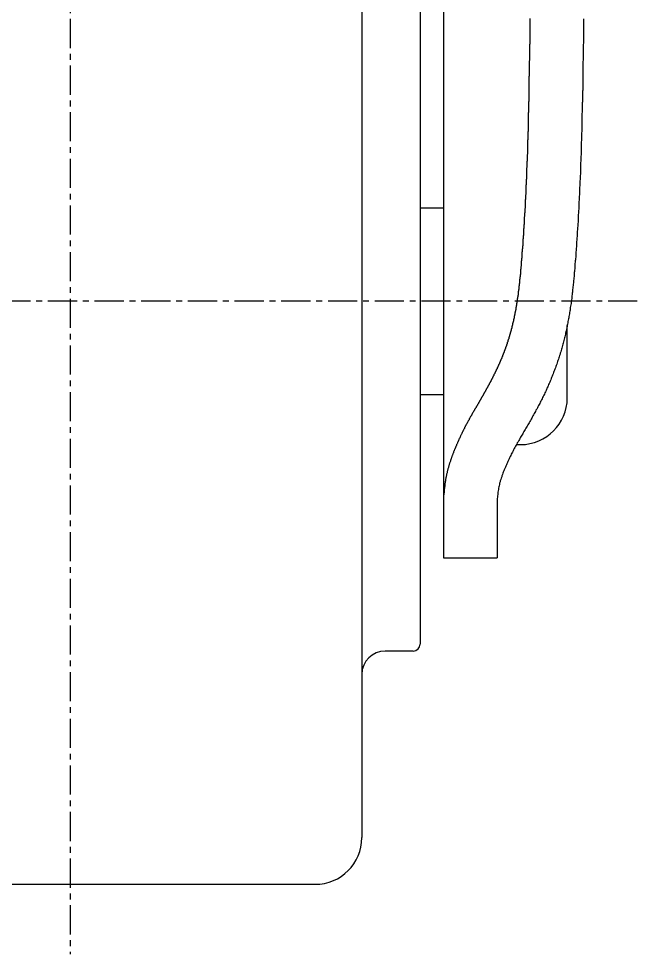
# Model space of a CAD drawing. Extents: x -3290 to -3105, y -737 to -442.
# Drawn here: x -3263.37 to -3236.87, y -628.22 to -588.11 of the extents above; entities that cross this region are included whole.
import ezdxf

# ---------------------------------------------------------------- set-up
doc = ezdxf.new("R2010")
doc.units = 0
doc.linetypes.add('CENTER', pattern=[2, 1.25, -0.25, 0.25, -0.25])
doc.layers.get('0').update_dxf_attribs({"linetype": 'CONTINUOUS'})
doc.layers.add('CENTER', color=1, linetype='CENTER')

msp = doc.modelspace()

# ---------------------------------------------------------------- linework, layer by layer
at = {"color": 7, "linetype": 'CONTINUOUS'}
for p, q in [((-3245.171, -560.418), (-3245.171, -611.218)), ((-3248.671, -577.218), (-3248.671, -623.218)), ((-3246.171, -585.518), (-3246.171, -614.918)), ((-3246.171, -596.218), (-3245.171, -596.218)), ((-3239.871, -604.368), (-3239.871, -601.264)), ((-3246.171, -604.218), (-3245.171, -604.218)), ((-3242.046, -606.368), (-3241.871, -606.368)), ((-3242.871, -608.736), (-3242.871, -611.218)), ((-3245.171, -611.218), (-3242.871, -611.218)), ((-3246.471, -615.218), (-3247.671, -615.218)), ((-3271.671, -625.218), (-3250.671, -625.218))]:
    msp.add_line(p, q, dxfattribs=at)
at = {"color": 7}
for points in [[(-3241.47, -588.1, 0), (-3241.47, -588.116, 0), (-3241.47, -588.133, 0), (-3241.47, -588.149, 0), (-3241.47, -588.166, 0), (-3241.47, -588.183, 0), (-3241.47, -588.199, 0), (-3241.47, -588.216, 0), (-3241.47, -588.233, 0), (-3241.47, -588.249, 0), (-3241.47, -588.266, 0), (-3241.47, -588.283, 0), (-3241.47, -588.299, 0), (-3241.47, -588.316, 0), (-3241.47, -588.332, 0), (-3241.47, -588.349, 0), (-3241.47, -588.366, 0), (-3241.47, -588.382, 0), (-3241.47, -588.399, 0), (-3241.47, -588.416, 0), (-3241.48, -588.432, 0), (-3241.48, -588.449, 0), (-3241.48, -588.465, 0), (-3241.48, -588.482, 0), (-3241.48, -588.499, 0), (-3241.48, -588.515, 0), (-3241.48, -588.532, 0), (-3241.48, -588.549, 0), (-3241.48, -588.565, 0), (-3241.48, -588.582, 0), (-3241.48, -588.598, 0), (-3241.48, -588.615, 0), (-3241.48, -588.632, 0), (-3241.48, -588.648, 0), (-3241.48, -588.665, 0), (-3241.48, -588.681, 0), (-3241.48, -588.698, 0), (-3241.48, -588.715, 0), (-3241.48, -588.731, 0), (-3241.48, -588.748, 0), (-3241.48, -588.764, 0), (-3241.48, -588.781, 0), (-3241.48, -588.798, 0), (-3241.48, -588.814, 0), (-3241.48, -588.831, 0), (-3241.48, -588.848, 0), (-3241.48, -588.864, 0), (-3241.48, -588.881, 0), (-3241.48, -588.897, 0), (-3241.48, -588.914, 0), (-3241.48, -588.931, 0), (-3241.48, -588.947, 0), (-3241.48, -588.964, 0), (-3241.48, -588.98, 0), (-3241.48, -588.997, 0), (-3241.48, -589.014, 0), (-3241.48, -589.03, 0), (-3241.48, -589.047, 0), (-3241.48, -589.063, 0), (-3241.48, -589.08, 0), (-3241.48, -589.097, 0), (-3241.48, -589.113, 0), (-3241.48, -589.13, 0), (-3241.48, -589.146, 0), (-3241.48, -589.163, 0), (-3241.48, -589.179, 0), (-3241.48, -589.196, 0), (-3241.49, -589.213, 0), (-3241.49, -589.229, 0), (-3241.49, -589.246, 0), (-3241.49, -589.262, 0), (-3241.49, -589.279, 0), (-3241.49, -589.296, 0), (-3241.49, -589.312, 0), (-3241.49, -589.329, 0), (-3241.49, -589.345, 0), (-3241.49, -589.362, 0), (-3241.49, -589.378, 0), (-3241.49, -589.395, 0), (-3241.49, -589.412, 0), (-3241.49, -589.428, 0), (-3241.49, -589.445, 0), (-3241.49, -589.461, 0), (-3241.49, -589.478, 0), (-3241.49, -589.495, 0), (-3241.49, -589.511, 0), (-3241.49, -589.528, 0), (-3241.49, -589.544, 0), (-3241.49, -589.561, 0), (-3241.49, -589.577, 0), (-3241.49, -589.594, 0), (-3241.49, -589.611, 0), (-3241.49, -589.627, 0), (-3241.49, -589.644, 0), (-3241.49, -589.66, 0), (-3241.49, -589.677, 0), (-3241.49, -589.693, 0), (-3241.49, -589.71, 0), (-3241.49, -589.726, 0), (-3241.49, -589.743, 0), (-3241.49, -589.76, 0), (-3241.49, -589.776, 0), (-3241.49, -589.793, 0), (-3241.49, -589.809, 0), (-3241.49, -589.826, 0), (-3241.49, -589.842, 0), (-3241.49, -589.859, 0), (-3241.49, -589.876, 0), (-3241.49, -589.892, 0), (-3241.49, -589.909, 0), (-3241.5, -589.925, 0), (-3241.5, -589.942, 0), (-3241.5, -589.958, 0), (-3241.5, -589.975, 0), (-3241.5, -589.991, 0), (-3241.5, -590.008, 0), (-3241.5, -590.025, 0), (-3241.5, -590.041, 0), (-3241.5, -590.058, 0), (-3241.5, -590.074, 0), (-3241.5, -590.091, 0), (-3241.5, -590.107, 0), (-3241.5, -590.124, 0), (-3241.5, -590.14, 0), (-3241.5, -590.157, 0), (-3241.5, -590.173, 0), (-3241.5, -590.19, 0), (-3241.5, -590.207, 0), (-3241.5, -590.223, 0), (-3241.5, -590.24, 0), (-3241.5, -590.256, 0), (-3241.5, -590.273, 0), (-3241.5, -590.289, 0), (-3241.5, -590.306, 0), (-3241.5, -590.322, 0), (-3241.5, -590.339, 0), (-3241.5, -590.355, 0), (-3241.5, -590.372, 0), (-3241.5, -590.388, 0), (-3241.5, -590.405, 0), (-3241.5, -590.421, 0), (-3241.5, -590.438, 0), (-3241.5, -590.455, 0), (-3241.5, -590.471, 0), (-3241.5, -590.488, 0), (-3241.5, -590.504, 0), (-3241.5, -590.521, 0), (-3241.5, -590.537, 0), (-3241.5, -590.554, 0), (-3241.5, -590.57, 0), (-3241.51, -590.587, 0), (-3241.51, -590.603, 0), (-3241.51, -590.62, 0), (-3241.51, -590.636, 0), (-3241.51, -590.653, 0), (-3241.51, -590.669, 0), (-3241.51, -590.686, 0), (-3241.51, -590.702, 0), (-3241.51, -590.719, 0), (-3241.51, -590.735, 0), (-3241.51, -590.752, 0), (-3241.51, -590.768, 0), (-3241.51, -590.785, 0), (-3241.51, -590.801, 0), (-3241.51, -590.818, 0), (-3241.51, -590.834, 0), (-3241.51, -590.851, 0), (-3241.51, -590.867, 0), (-3241.51, -590.884, 0), (-3241.51, -590.901, 0), (-3241.51, -590.917, 0), (-3241.51, -590.934, 0), (-3241.51, -590.95, 0), (-3241.51, -590.967, 0), (-3241.51, -590.983, 0), (-3241.51, -591, 0), (-3241.51, -591.016, 0), (-3241.51, -591.033, 0), (-3241.51, -591.049, 0), (-3241.51, -591.066, 0), (-3241.51, -591.082, 0), (-3241.51, -591.099, 0), (-3241.51, -591.115, 0), (-3241.51, -591.132, 0), (-3241.51, -591.148, 0), (-3241.52, -591.165, 0), (-3241.52, -591.181, 0), (-3241.52, -591.198, 0), (-3241.52, -591.214, 0), (-3241.52, -591.231, 0), (-3241.52, -591.247, 0), (-3241.52, -591.263, 0), (-3241.52, -591.28, 0), (-3241.52, -591.296, 0), (-3241.52, -591.313, 0), (-3241.52, -591.329, 0), (-3241.52, -591.346, 0), (-3241.52, -591.362, 0), (-3241.52, -591.379, 0), (-3241.52, -591.395, 0), (-3241.52, -591.412, 0), (-3241.52, -591.428, 0), (-3241.52, -591.445, 0), (-3241.52, -591.461, 0), (-3241.52, -591.478, 0), (-3241.52, -591.494, 0), (-3241.52, -591.511, 0), (-3241.52, -591.527, 0), (-3241.52, -591.544, 0), (-3241.52, -591.56, 0), (-3241.52, -591.577, 0), (-3241.52, -591.593, 0), (-3241.52, -591.61, 0), (-3241.52, -591.626, 0), (-3241.52, -591.643, 0), (-3241.52, -591.659, 0), (-3241.53, -591.675, 0), (-3241.53, -591.692, 0), (-3241.53, -591.708, 0), (-3241.53, -591.725, 0), (-3241.53, -591.741, 0), (-3241.53, -591.758, 0), (-3241.53, -591.774, 0), (-3241.53, -591.791, 0), (-3241.53, -591.807, 0), (-3241.53, -591.824, 0), (-3241.53, -591.84, 0), (-3241.53, -591.857, 0), (-3241.53, -591.873, 0), (-3241.53, -591.89, 0), (-3241.53, -591.906, 0), (-3241.53, -591.922, 0), (-3241.53, -591.939, 0), (-3241.53, -591.955, 0), (-3241.53, -591.972, 0), (-3241.53, -591.988, 0), (-3241.53, -592.005, 0), (-3241.53, -592.021, 0), (-3241.53, -592.038, 0), (-3241.53, -592.054, 0), (-3241.53, -592.071, 0), (-3241.53, -592.087, 0), (-3241.53, -592.103, 0), (-3241.53, -592.12, 0), (-3241.53, -592.136, 0), (-3241.54, -592.153, 0), (-3241.54, -592.169, 0), (-3241.54, -592.186, 0), (-3241.54, -592.202, 0), (-3241.54, -592.219, 0), (-3241.54, -592.235, 0), (-3241.54, -592.251, 0), (-3241.54, -592.268, 0), (-3241.54, -592.284, 0), (-3241.54, -592.301, 0), (-3241.54, -592.317, 0), (-3241.54, -592.334, 0), (-3241.54, -592.35, 0), (-3241.54, -592.366, 0), (-3241.54, -592.383, 0), (-3241.54, -592.399, 0), (-3241.54, -592.416, 0), (-3241.54, -592.432, 0), (-3241.54, -592.449, 0), (-3241.54, -592.465, 0), (-3241.54, -592.482, 0), (-3241.54, -592.498, 0), (-3241.54, -592.514, 0), (-3241.54, -592.531, 0), (-3241.54, -592.547, 0), (-3241.55, -592.564, 0), (-3241.55, -592.58, 0), (-3241.55, -592.597, 0), (-3241.55, -592.613, 0), (-3241.55, -592.629, 0), (-3241.55, -592.646, 0), (-3241.55, -592.662, 0), (-3241.55, -592.679, 0), (-3241.55, -592.695, 0), (-3241.55, -592.711, 0), (-3241.55, -592.728, 0), (-3241.55, -592.744, 0), (-3241.55, -592.761, 0), (-3241.55, -592.777, 0), (-3241.55, -592.794, 0), (-3241.55, -592.81, 0), (-3241.55, -592.826, 0), (-3241.55, -592.843, 0), (-3241.55, -592.859, 0), (-3241.55, -592.876, 0), (-3241.55, -592.892, 0), (-3241.55, -592.908, 0), (-3241.55, -592.925, 0), (-3241.55, -592.941, 0), (-3241.56, -592.958, 0), (-3241.56, -592.974, 0), (-3241.56, -592.99, 0), (-3241.56, -593.007, 0), (-3241.56, -593.023, 0), (-3241.56, -593.04, 0), (-3241.56, -593.056, 0), (-3241.56, -593.072, 0), (-3241.56, -593.089, 0), (-3241.56, -593.105, 0), (-3241.56, -593.122, 0), (-3241.56, -593.138, 0), (-3241.56, -593.154, 0), (-3241.56, -593.171, 0), (-3241.56, -593.187, 0), (-3241.56, -593.204, 0), (-3241.56, -593.22, 0), (-3241.56, -593.236, 0), (-3241.56, -593.253, 0), (-3241.56, -593.269, 0), (-3241.56, -593.286, 0), (-3241.56, -593.302, 0), (-3241.57, -593.318, 0), (-3241.57, -593.335, 0), (-3241.57, -593.351, 0), (-3241.57, -593.368, 0), (-3241.57, -593.384, 0), (-3241.57, -593.4, 0), (-3241.57, -593.417, 0), (-3241.57, -593.433, 0), (-3241.57, -593.45, 0), (-3241.57, -593.466, 0), (-3241.57, -593.482, 0), (-3241.57, -593.499, 0), (-3241.57, -593.515, 0), (-3241.57, -593.531, 0), (-3241.57, -593.548, 0), (-3241.57, -593.564, 0), (-3241.57, -593.581, 0), (-3241.57, -593.597, 0), (-3241.57, -593.613, 0), (-3241.57, -593.63, 0), (-3241.58, -593.646, 0), (-3241.58, -593.662, 0), (-3241.58, -593.679, 0), (-3241.58, -593.695, 0), (-3241.58, -593.712, 0), (-3241.58, -593.728, 0), (-3241.58, -593.744, 0), (-3241.58, -593.761, 0), (-3241.58, -593.777, 0), (-3241.58, -593.793, 0), (-3241.58, -593.81, 0), (-3241.58, -593.826, 0), (-3241.58, -593.842, 0), (-3241.58, -593.859, 0), (-3241.58, -593.875, 0), (-3241.58, -593.892, 0), (-3241.58, -593.908, 0), (-3241.58, -593.924, 0), (-3241.59, -593.941, 0), (-3241.59, -593.957, 0), (-3241.59, -593.973, 0), (-3241.59, -593.99, 0), (-3241.59, -594.006, 0), (-3241.59, -594.022, 0), (-3241.59, -594.039, 0), (-3241.59, -594.055, 0), (-3241.59, -594.071, 0), (-3241.59, -594.088, 0), (-3241.59, -594.104, 0), (-3241.59, -594.12, 0), (-3241.59, -594.137, 0), (-3241.59, -594.153, 0), (-3241.59, -594.17, 0), (-3241.59, -594.186, 0), (-3241.59, -594.202, 0), (-3241.59, -594.219, 0), (-3241.6, -594.235, 0), (-3241.6, -594.251, 0), (-3241.6, -594.268, 0), (-3241.6, -594.284, 0), (-3241.6, -594.3, 0), (-3241.6, -594.317, 0), (-3241.6, -594.333, 0), (-3241.6, -594.349, 0), (-3241.6, -594.366, 0), (-3241.6, -594.382, 0), (-3241.6, -594.398, 0), (-3241.6, -594.415, 0), (-3241.6, -594.431, 0), (-3241.6, -594.447, 0), (-3241.6, -594.464, 0), (-3241.6, -594.48, 0), (-3241.6, -594.496, 0), (-3241.61, -594.513, 0), (-3241.61, -594.529, 0), (-3241.61, -594.545, 0), (-3241.61, -594.562, 0), (-3241.61, -594.578, 0), (-3241.61, -594.594, 0), (-3241.61, -594.611, 0), (-3241.61, -594.627, 0), (-3241.61, -594.643, 0), (-3241.61, -594.66, 0), (-3241.61, -594.676, 0), (-3241.61, -594.692, 0), (-3241.61, -594.709, 0), (-3241.61, -594.725, 0), (-3241.61, -594.741, 0), (-3241.62, -594.757, 0), (-3241.62, -594.774, 0), (-3241.62, -594.79, 0), (-3241.62, -594.806, 0), (-3241.62, -594.823, 0), (-3241.62, -594.839, 0), (-3241.62, -594.855, 0), (-3241.62, -594.872, 0), (-3241.62, -594.888, 0), (-3241.62, -594.904, 0), (-3241.62, -594.921, 0), (-3241.62, -594.937, 0), (-3241.62, -594.953, 0), (-3241.62, -594.97, 0), (-3241.62, -594.986, 0), (-3241.63, -595.002, 0), (-3241.63, -595.018, 0), (-3241.63, -595.035, 0), (-3241.63, -595.051, 0), (-3241.63, -595.067, 0), (-3241.63, -595.084, 0), (-3241.63, -595.1, 0), (-3241.63, -595.116, 0), (-3241.63, -595.133, 0), (-3241.63, -595.149, 0), (-3241.63, -595.165, 0), (-3241.63, -595.181, 0), (-3241.63, -595.198, 0), (-3241.63, -595.214, 0), (-3241.63, -595.23, 0), (-3241.64, -595.247, 0), (-3241.64, -595.263, 0), (-3241.64, -595.279, 0), (-3241.64, -595.295, 0), (-3241.64, -595.312, 0), (-3241.64, -595.328, 0), (-3241.64, -595.344, 0), (-3241.64, -595.361, 0), (-3241.64, -595.377, 0), (-3241.64, -595.393, 0), (-3241.64, -595.409, 0), (-3241.64, -595.426, 0), (-3241.64, -595.442, 0), (-3241.65, -595.458, 0), (-3241.65, -595.475, 0), (-3241.65, -595.491, 0), (-3241.65, -595.507, 0), (-3241.65, -595.523, 0), (-3241.65, -595.54, 0), (-3241.65, -595.556, 0), (-3241.65, -595.572, 0), (-3241.65, -595.589, 0), (-3241.65, -595.605, 0), (-3241.65, -595.621, 0), (-3241.65, -595.637, 0), (-3241.65, -595.654, 0), (-3241.66, -595.67, 0), (-3241.66, -595.686, 0), (-3241.66, -595.702, 0), (-3241.66, -595.719, 0), (-3241.66, -595.735, 0), (-3241.66, -595.751, 0), (-3241.66, -595.768, 0), (-3241.66, -595.784, 0), (-3241.66, -595.8, 0), (-3241.66, -595.816, 0), (-3241.66, -595.833, 0), (-3241.66, -595.849, 0), (-3241.66, -595.865, 0), (-3241.67, -595.881, 0), (-3241.67, -595.898, 0), (-3241.67, -595.914, 0), (-3241.67, -595.93, 0), (-3241.67, -595.946, 0), (-3241.67, -595.963, 0), (-3241.67, -595.979, 0), (-3241.67, -595.995, 0), (-3241.67, -596.011, 0), (-3241.67, -596.028, 0), (-3241.67, -596.044, 0), (-3241.67, -596.06, 0), (-3241.68, -596.076, 0), (-3241.68, -596.093, 0), (-3241.68, -596.109, 0), (-3241.68, -596.125, 0), (-3241.68, -596.141, 0), (-3241.68, -596.158, 0), (-3241.68, -596.174, 0), (-3241.68, -596.19, 0), (-3241.68, -596.206, 0), (-3241.68, -596.223, 0), (-3241.68, -596.239, 0), (-3241.69, -596.255, 0), (-3241.69, -596.271, 0), (-3241.69, -596.288, 0), (-3241.69, -596.304, 0), (-3241.69, -596.32, 0), (-3241.69, -596.336, 0), (-3241.69, -596.353, 0), (-3241.69, -596.369, 0), (-3241.69, -596.385, 0), (-3241.69, -596.401, 0), (-3241.69, -596.417, 0), (-3241.69, -596.434, 0), (-3241.7, -596.45, 0), (-3241.7, -596.466, 0), (-3241.7, -596.482, 0), (-3241.7, -596.499, 0), (-3241.7, -596.515, 0), (-3241.7, -596.531, 0), (-3241.7, -596.547, 0), (-3241.7, -596.564, 0), (-3241.7, -596.58, 0), (-3241.7, -596.596, 0), (-3241.71, -596.612, 0), (-3241.71, -596.628, 0), (-3241.71, -596.645, 0), (-3241.71, -596.661, 0), (-3241.71, -596.677, 0), (-3241.71, -596.693, 0), (-3241.71, -596.71, 0), (-3241.71, -596.726, 0), (-3241.71, -596.742, 0), (-3241.71, -596.758, 0), (-3241.71, -596.774, 0), (-3241.72, -596.791, 0), (-3241.72, -596.807, 0), (-3241.72, -596.823, 0), (-3241.72, -596.839, 0), (-3241.72, -596.855, 0), (-3241.72, -596.872, 0), (-3241.72, -596.888, 0), (-3241.72, -596.904, 0), (-3241.72, -596.92, 0), (-3241.72, -596.936, 0), (-3241.73, -596.953, 0), (-3241.73, -596.969, 0), (-3241.73, -596.985, 0), (-3241.73, -597.001, 0), (-3241.73, -597.018, 0), (-3241.73, -597.034, 0), (-3241.73, -597.05, 0), (-3241.73, -597.066, 0), (-3241.73, -597.082, 0), (-3241.73, -597.098, 0), (-3241.74, -597.115, 0), (-3241.74, -597.131, 0), (-3241.74, -597.147, 0), (-3241.74, -597.163, 0), (-3241.74, -597.179, 0), (-3241.74, -597.196, 0), (-3241.74, -597.212, 0), (-3241.74, -597.228, 0), (-3241.74, -597.244, 0), (-3241.74, -597.26, 0), (-3241.75, -597.277, 0), (-3241.75, -597.293, 0), (-3241.75, -597.309, 0), (-3241.75, -597.325, 0), (-3241.75, -597.341, 0), (-3241.75, -597.358, 0), (-3241.75, -597.374, 0), (-3241.75, -597.39, 0), (-3241.75, -597.406, 0), (-3241.76, -597.422, 0), (-3241.76, -597.438, 0), (-3241.76, -597.455, 0), (-3241.76, -597.471, 0), (-3241.76, -597.487, 0), (-3241.76, -597.503, 0), (-3241.76, -597.519, 0), (-3241.76, -597.536, 0), (-3241.76, -597.552, 0), (-3241.77, -597.568, 0), (-3241.77, -597.584, 0), (-3241.77, -597.6, 0), (-3241.77, -597.616, 0), (-3241.77, -597.633, 0), (-3241.77, -597.649, 0), (-3241.77, -597.665, 0), (-3241.77, -597.681, 0), (-3241.77, -597.697, 0), (-3241.78, -597.713, 0), (-3241.78, -597.73, 0), (-3241.78, -597.746, 0), (-3241.78, -597.762, 0), (-3241.78, -597.778, 0), (-3241.78, -597.794, 0), (-3241.78, -597.81, 0), (-3241.78, -597.827, 0), (-3241.78, -597.843, 0), (-3241.79, -597.859, 0), (-3241.79, -597.875, 0), (-3241.79, -597.891, 0), (-3241.79, -597.907, 0), (-3241.79, -597.923, 0), (-3241.79, -597.94, 0), (-3241.79, -597.956, 0), (-3241.79, -597.972, 0), (-3241.8, -597.988, 0), (-3241.8, -598.004, 0), (-3241.8, -598.02, 0), (-3241.8, -598.037, 0), (-3241.8, -598.053, 0), (-3241.8, -598.069, 0), (-3241.8, -598.085, 0), (-3241.8, -598.101, 0), (-3241.81, -598.117, 0), (-3241.81, -598.133, 0), (-3241.81, -598.15, 0), (-3241.81, -598.166, 0), (-3241.81, -598.182, 0), (-3241.81, -598.198, 0), (-3241.81, -598.214, 0), (-3241.81, -598.23, 0), (-3241.81, -598.246, 0), (-3241.82, -598.262, 0), (-3241.82, -598.279, 0), (-3241.82, -598.295, 0), (-3241.82, -598.311, 0), (-3241.82, -598.327, 0), (-3241.82, -598.343, 0), (-3241.82, -598.359, 0), (-3241.82, -598.375, 0), (-3241.83, -598.391, 0), (-3241.83, -598.407, 0), (-3241.83, -598.423, 0), (-3241.83, -598.439, 0), (-3241.83, -598.455, 0), (-3241.83, -598.471, 0), (-3241.83, -598.487, 0), (-3241.84, -598.503, 0), (-3241.84, -598.519, 0), (-3241.84, -598.535, 0), (-3241.84, -598.551, 0), (-3241.84, -598.567, 0), (-3241.84, -598.583, 0), (-3241.84, -598.599, 0), (-3241.84, -598.615, 0), (-3241.85, -598.631, 0), (-3241.85, -598.647, 0), (-3241.85, -598.663, 0), (-3241.85, -598.678, 0), (-3241.85, -598.694, 0), (-3241.85, -598.71, 0), (-3241.85, -598.726, 0), (-3241.86, -598.742, 0), (-3241.86, -598.758, 0), (-3241.86, -598.773, 0), (-3241.86, -598.789, 0), (-3241.86, -598.805, 0), (-3241.86, -598.821, 0), (-3241.86, -598.836, 0), (-3241.86, -598.852, 0), (-3241.87, -598.868, 0), (-3241.87, -598.883, 0), (-3241.87, -598.899, 0), (-3241.87, -598.915, 0), (-3241.87, -598.93, 0), (-3241.87, -598.946, 0), (-3241.87, -598.962, 0), (-3241.88, -598.977, 0), (-3241.88, -598.993, 0), (-3241.88, -599.008, 0), (-3241.88, -599.024, 0), (-3241.88, -599.04, 0), (-3241.88, -599.055, 0), (-3241.88, -599.071, 0), (-3241.89, -599.086, 0), (-3241.89, -599.101, 0), (-3241.89, -599.117, 0), (-3241.89, -599.132, 0), (-3241.89, -599.148, 0), (-3241.89, -599.163, 0), (-3241.89, -599.178, 0), (-3241.9, -599.194, 0), (-3241.9, -599.209, 0), (-3241.9, -599.224, 0), (-3241.9, -599.24, 0), (-3241.9, -599.255, 0), (-3241.9, -599.27, 0), (-3241.91, -599.286, 0), (-3241.91, -599.301, 0), (-3241.91, -599.316, 0), (-3241.91, -599.331, 0), (-3241.91, -599.346, 0), (-3241.91, -599.362, 0), (-3241.92, -599.377, 0), (-3241.92, -599.392, 0), (-3241.92, -599.407, 0), (-3241.92, -599.422, 0), (-3241.92, -599.437, 0), (-3241.92, -599.452, 0), (-3241.92, -599.467, 0), (-3241.93, -599.482, 0), (-3241.93, -599.498, 0), (-3241.93, -599.513, 0), (-3241.93, -599.528, 0), (-3241.93, -599.543, 0), (-3241.93, -599.557, 0), (-3241.94, -599.572, 0), (-3241.94, -599.587, 0), (-3241.94, -599.602, 0), (-3241.94, -599.617, 0), (-3241.94, -599.632, 0), (-3241.95, -599.647, 0), (-3241.95, -599.662, 0), (-3241.95, -599.677, 0), (-3241.95, -599.692, 0), (-3241.95, -599.706, 0), (-3241.95, -599.721, 0), (-3241.96, -599.736, 0), (-3241.96, -599.751, 0), (-3241.96, -599.765, 0), (-3241.96, -599.78, 0), (-3241.96, -599.795, 0), (-3241.97, -599.81, 0), (-3241.97, -599.824, 0), (-3241.97, -599.839, 0), (-3241.97, -599.854, 0), (-3241.97, -599.868, 0), (-3241.97, -599.883, 0), (-3241.98, -599.897, 0), (-3241.98, -599.912, 0), (-3241.98, -599.927, 0), (-3241.98, -599.941, 0), (-3241.98, -599.956, 0), (-3241.99, -599.97, 0), (-3241.99, -599.985, 0), (-3241.99, -599.999, 0), (-3241.99, -600.014, 0), (-3241.99, -600.028, 0), (-3242, -600.042, 0), (-3242, -600.057, 0), (-3242, -600.071, 0), (-3242, -600.086, 0), (-3242, -600.1, 0), (-3242.01, -600.114, 0), (-3242.01, -600.129, 0), (-3242.01, -600.143, 0), (-3242.01, -600.157, 0), (-3242.01, -600.172, 0), (-3242.02, -600.186, 0), (-3242.02, -600.2, 0), (-3242.02, -600.214, 0), (-3242.02, -600.228, 0), (-3242.03, -600.243, 0), (-3242.03, -600.257, 0), (-3242.03, -600.271, 0), (-3242.03, -600.285, 0), (-3242.03, -600.299, 0), (-3242.04, -600.313, 0), (-3242.04, -600.327, 0), (-3242.04, -600.341, 0), (-3242.04, -600.355, 0), (-3242.05, -600.369, 0), (-3242.05, -600.383, 0), (-3242.05, -600.397, 0), (-3242.05, -600.411, 0), (-3242.06, -600.425, 0), (-3242.06, -600.439, 0), (-3242.06, -600.453, 0), (-3242.06, -600.467, 0), (-3242.06, -600.481, 0), (-3242.07, -600.495, 0), (-3242.07, -600.509, 0), (-3242.07, -600.523, 0), (-3242.07, -600.536, 0), (-3242.08, -600.55, 0), (-3242.08, -600.564, 0), (-3242.08, -600.578, 0), (-3242.08, -600.592, 0), (-3242.09, -600.605, 0), (-3242.09, -600.619, 0), (-3242.09, -600.633, 0), (-3242.09, -600.647, 0), (-3242.1, -600.66, 0), (-3242.1, -600.674, 0), (-3242.1, -600.688, 0), (-3242.1, -600.701, 0), (-3242.11, -600.715, 0), (-3242.11, -600.729, 0), (-3242.11, -600.742, 0), (-3242.12, -600.756, 0), (-3242.12, -600.77, 0), (-3242.12, -600.783, 0), (-3242.12, -600.797, 0), (-3242.13, -600.81, 0), (-3242.13, -600.824, 0), (-3242.13, -600.837, 0), (-3242.13, -600.851, 0), (-3242.14, -600.864, 0), (-3242.14, -600.878, 0), (-3242.14, -600.891, 0), (-3242.15, -600.905, 0), (-3242.15, -600.918, 0), (-3242.15, -600.932, 0), (-3242.15, -600.945, 0), (-3242.16, -600.959, 0), (-3242.16, -600.972, 0), (-3242.16, -600.986, 0), (-3242.17, -600.999, 0), (-3242.17, -601.013, 0), (-3242.17, -601.026, 0), (-3242.17, -601.039, 0), (-3242.18, -601.053, 0), (-3242.18, -601.066, 0), (-3242.18, -601.08, 0), (-3242.19, -601.093, 0), (-3242.19, -601.106, 0), (-3242.19, -601.12, 0), (-3242.2, -601.133, 0), (-3242.2, -601.146, 0), (-3242.2, -601.16, 0), (-3242.21, -601.173, 0), (-3242.21, -601.186, 0), (-3242.21, -601.2, 0), (-3242.21, -601.213, 0), (-3242.22, -601.226, 0), (-3242.22, -601.239, 0), (-3242.22, -601.253, 0), (-3242.23, -601.266, 0), (-3242.23, -601.279, 0), (-3242.23, -601.292, 0), (-3242.24, -601.306, 0), (-3242.24, -601.319, 0), (-3242.24, -601.332, 0), (-3242.25, -601.345, 0), (-3242.25, -601.359, 0), (-3242.25, -601.372, 0), (-3242.26, -601.385, 0), (-3242.26, -601.398, 0), (-3242.26, -601.411, 0), (-3242.27, -601.425, 0), (-3242.27, -601.438, 0), (-3242.28, -601.451, 0), (-3242.28, -601.464, 0), (-3242.28, -601.477, 0), (-3242.29, -601.49, 0), (-3242.29, -601.503, 0), (-3242.29, -601.517, 0), (-3242.3, -601.53, 0), (-3242.3, -601.543, 0), (-3242.3, -601.556, 0), (-3242.31, -601.569, 0), (-3242.31, -601.582, 0), (-3242.31, -601.595, 0), (-3242.32, -601.608, 0), (-3242.32, -601.621, 0), (-3242.33, -601.634, 0), (-3242.33, -601.647, 0), (-3242.33, -601.66, 0), (-3242.34, -601.673, 0), (-3242.34, -601.686, 0), (-3242.34, -601.699, 0), (-3242.35, -601.712, 0), (-3242.35, -601.725, 0), (-3242.36, -601.738, 0), (-3242.36, -601.751, 0), (-3242.36, -601.764, 0), (-3242.37, -601.777, 0), (-3242.37, -601.79, 0), (-3242.38, -601.803, 0), (-3242.38, -601.816, 0), (-3242.38, -601.829, 0), (-3242.39, -601.842, 0), (-3242.39, -601.855, 0), (-3242.4, -601.868, 0), (-3242.4, -601.88, 0), (-3242.4, -601.893, 0), (-3242.41, -601.906, 0), (-3242.41, -601.919, 0), (-3242.42, -601.932, 0), (-3242.42, -601.945, 0), (-3242.42, -601.957, 0), (-3242.43, -601.97, 0), (-3242.43, -601.983, 0), (-3242.44, -601.996, 0), (-3242.44, -602.009, 0), (-3242.45, -602.021, 0), (-3242.45, -602.034, 0), (-3242.45, -602.047, 0), (-3242.46, -602.06, 0), (-3242.46, -602.072, 0), (-3242.47, -602.085, 0), (-3242.47, -602.098, 0), (-3242.48, -602.11, 0), (-3242.48, -602.123, 0), (-3242.48, -602.136, 0), (-3242.49, -602.148, 0), (-3242.49, -602.161, 0), (-3242.5, -602.174, 0), (-3242.5, -602.186, 0), (-3242.51, -602.199, 0), (-3242.51, -602.212, 0), (-3242.52, -602.224, 0), (-3242.52, -602.237, 0), (-3242.52, -602.249, 0), (-3242.53, -602.262, 0), (-3242.53, -602.274, 0), (-3242.54, -602.287, 0), (-3242.54, -602.3, 0), (-3242.55, -602.312, 0), (-3242.55, -602.325, 0), (-3242.56, -602.337, 0), (-3242.56, -602.35, 0), (-3242.57, -602.362, 0), (-3242.57, -602.375, 0), (-3242.58, -602.388, 0), (-3242.58, -602.4, 0), (-3242.58, -602.413, 0), (-3242.59, -602.425, 0), (-3242.59, -602.438, 0), (-3242.6, -602.45, 0), (-3242.6, -602.463, 0), (-3242.61, -602.475, 0), (-3242.61, -602.488, 0), (-3242.62, -602.501, 0), (-3242.62, -602.513, 0), (-3242.63, -602.526, 0), (-3242.63, -602.538, 0), (-3242.64, -602.551, 0), (-3242.64, -602.563, 0), (-3242.65, -602.576, 0), (-3242.65, -602.588, 0), (-3242.66, -602.601, 0), (-3242.66, -602.613, 0), (-3242.67, -602.626, 0), (-3242.67, -602.639, 0), (-3242.68, -602.651, 0), (-3242.68, -602.664, 0), (-3242.69, -602.676, 0), (-3242.69, -602.689, 0), (-3242.7, -602.701, 0), (-3242.71, -602.714, 0), (-3242.71, -602.726, 0), (-3242.72, -602.739, 0), (-3242.72, -602.751, 0), (-3242.73, -602.764, 0), (-3242.73, -602.776, 0), (-3242.74, -602.789, 0), (-3242.74, -602.802, 0), (-3242.75, -602.814, 0), (-3242.75, -602.827, 0), (-3242.76, -602.839, 0), (-3242.76, -602.852, 0), (-3242.77, -602.864, 0), (-3242.78, -602.877, 0), (-3242.78, -602.889, 0), (-3242.79, -602.902, 0), (-3242.79, -602.914, 0), (-3242.8, -602.927, 0), (-3242.8, -602.94, 0), (-3242.81, -602.952, 0), (-3242.81, -602.965, 0), (-3242.82, -602.977, 0), (-3242.83, -602.99, 0), (-3242.83, -603.002, 0), (-3242.84, -603.015, 0), (-3242.84, -603.027, 0), (-3242.85, -603.04, 0), (-3242.85, -603.053, 0), (-3242.86, -603.065, 0), (-3242.87, -603.078, 0), (-3242.87, -603.09, 0), (-3242.88, -603.103, 0), (-3242.88, -603.116, 0), (-3242.89, -603.128, 0), (-3242.9, -603.141, 0), (-3242.9, -603.153, 0), (-3242.91, -603.166, 0), (-3242.91, -603.178, 0), (-3242.92, -603.191, 0), (-3242.93, -603.204, 0), (-3242.93, -603.216, 0), (-3242.94, -603.229, 0), (-3242.94, -603.242, 0), (-3242.95, -603.254, 0), (-3242.96, -603.267, 0), (-3242.96, -603.279, 0), (-3242.97, -603.292, 0), (-3242.97, -603.305, 0), (-3242.98, -603.317, 0), (-3242.99, -603.33, 0), (-3242.99, -603.342, 0), (-3243, -603.355, 0), (-3243.01, -603.368, 0), (-3243.01, -603.38, 0), (-3243.02, -603.393, 0), (-3243.02, -603.406, 0), (-3243.03, -603.418, 0), (-3243.04, -603.431, 0), (-3243.04, -603.444, 0), (-3243.05, -603.456, 0), (-3243.06, -603.469, 0), (-3243.06, -603.482, 0), (-3243.07, -603.494, 0), (-3243.08, -603.507, 0), (-3243.08, -603.52, 0), (-3243.09, -603.532, 0), (-3243.1, -603.545, 0), (-3243.1, -603.558, 0), (-3243.11, -603.571, 0), (-3243.11, -603.583, 0), (-3243.12, -603.596, 0), (-3243.13, -603.609, 0), (-3243.13, -603.622, 0), (-3243.14, -603.634, 0), (-3243.15, -603.647, 0), (-3243.15, -603.66, 0), (-3243.16, -603.673, 0), (-3243.17, -603.685, 0), (-3243.18, -603.698, 0), (-3243.18, -603.711, 0), (-3243.19, -603.724, 0), (-3243.2, -603.737, 0), (-3243.2, -603.75, 0), (-3243.21, -603.762, 0), (-3243.22, -603.775, 0), (-3243.22, -603.788, 0), (-3243.23, -603.801, 0), (-3243.24, -603.814, 0), (-3243.24, -603.827, 0), (-3243.25, -603.84, 0), (-3243.26, -603.853, 0), (-3243.27, -603.866, 0), (-3243.27, -603.879, 0), (-3243.28, -603.892, 0), (-3243.29, -603.905, 0), (-3243.29, -603.918, 0), (-3243.3, -603.931, 0), (-3243.31, -603.944, 0), (-3243.32, -603.957, 0), (-3243.32, -603.97, 0), (-3243.33, -603.983, 0), (-3243.34, -603.996, 0), (-3243.34, -604.009, 0), (-3243.35, -604.022, 0), (-3243.36, -604.035, 0), (-3243.37, -604.049, 0), (-3243.37, -604.062, 0), (-3243.38, -604.075, 0), (-3243.39, -604.088, 0), (-3243.4, -604.101, 0), (-3243.4, -604.114, 0), (-3243.41, -604.128, 0), (-3243.42, -604.141, 0), (-3243.43, -604.154, 0), (-3243.43, -604.167, 0), (-3243.44, -604.18, 0), (-3243.45, -604.194, 0), (-3243.46, -604.207, 0), (-3243.46, -604.22, 0), (-3243.47, -604.233, 0), (-3243.48, -604.247, 0), (-3243.49, -604.26, 0), (-3243.49, -604.273, 0), (-3243.5, -604.287, 0), (-3243.51, -604.3, 0), (-3243.52, -604.313, 0), (-3243.52, -604.327, 0), (-3243.53, -604.34, 0), (-3243.54, -604.354, 0), (-3243.55, -604.367, 0), (-3243.56, -604.381, 0), (-3243.56, -604.394, 0), (-3243.57, -604.408, 0), (-3243.58, -604.421, 0), (-3243.59, -604.435, 0), (-3243.59, -604.449, 0), (-3243.6, -604.462, 0), (-3243.61, -604.476, 0), (-3243.62, -604.49, 0), (-3243.63, -604.503, 0), (-3243.63, -604.517, 0), (-3243.64, -604.531, 0), (-3243.65, -604.545, 0), (-3243.66, -604.559, 0), (-3243.67, -604.573, 0), (-3243.68, -604.587, 0), (-3243.68, -604.601, 0), (-3243.69, -604.615, 0), (-3243.7, -604.629, 0), (-3243.71, -604.644, 0), (-3243.72, -604.658, 0), (-3243.72, -604.672, 0), (-3243.73, -604.687, 0), (-3243.74, -604.701, 0), (-3243.75, -604.716, 0), (-3243.76, -604.73, 0), (-3243.77, -604.745, 0), (-3243.78, -604.759, 0), (-3243.78, -604.774, 0), (-3243.79, -604.789, 0), (-3243.8, -604.804, 0), (-3243.81, -604.819, 0), (-3243.82, -604.834, 0), (-3243.83, -604.849, 0), (-3243.84, -604.864, 0), (-3243.85, -604.879, 0), (-3243.85, -604.894, 0), (-3243.86, -604.91, 0), (-3243.87, -604.925, 0), (-3243.88, -604.941, 0), (-3243.89, -604.956, 0), (-3243.9, -604.972, 0), (-3243.91, -604.988, 0), (-3243.92, -605.003, 0), (-3243.93, -605.019, 0), (-3243.94, -605.035, 0), (-3243.94, -605.051, 0), (-3243.95, -605.067, 0), (-3243.96, -605.084, 0), (-3243.97, -605.1, 0), (-3243.98, -605.116, 0), (-3243.99, -605.133, 0), (-3244, -605.149, 0), (-3244.01, -605.166, 0), (-3244.02, -605.182, 0), (-3244.03, -605.199, 0), (-3244.04, -605.216, 0), (-3244.05, -605.233, 0), (-3244.06, -605.25, 0), (-3244.07, -605.267, 0), (-3244.08, -605.284, 0), (-3244.08, -605.301, 0), (-3244.09, -605.318, 0), (-3244.1, -605.335, 0), (-3244.11, -605.353, 0), (-3244.12, -605.37, 0), (-3244.13, -605.388, 0), (-3244.14, -605.405, 0), (-3244.15, -605.423, 0), (-3244.16, -605.441, 0), (-3244.17, -605.459, 0), (-3244.18, -605.476, 0), (-3244.19, -605.494, 0), (-3244.2, -605.512, 0), (-3244.21, -605.53, 0), (-3244.22, -605.549, 0), (-3244.23, -605.567, 0), (-3244.24, -605.585, 0), (-3244.25, -605.603, 0), (-3244.26, -605.622, 0), (-3244.27, -605.64, 0), (-3244.27, -605.659, 0), (-3244.28, -605.677, 0), (-3244.29, -605.695, 0), (-3244.3, -605.714, 0), (-3244.31, -605.732, 0), (-3244.32, -605.751, 0), (-3244.33, -605.769, 0), (-3244.34, -605.788, 0), (-3244.35, -605.806, 0), (-3244.36, -605.825, 0), (-3244.37, -605.843, 0), (-3244.38, -605.862, 0), (-3244.39, -605.88, 0), (-3244.39, -605.899, 0), (-3244.4, -605.917, 0), (-3244.41, -605.936, 0), (-3244.42, -605.954, 0), (-3244.43, -605.973, 0), (-3244.44, -605.992, 0), (-3244.45, -606.01, 0), (-3244.46, -606.029, 0), (-3244.46, -606.048, 0), (-3244.47, -606.066, 0), (-3244.48, -606.085, 0), (-3244.49, -606.104, 0), (-3244.5, -606.122, 0), (-3244.51, -606.141, 0), (-3244.52, -606.16, 0), (-3244.52, -606.179, 0), (-3244.53, -606.197, 0), (-3244.54, -606.216, 0), (-3244.55, -606.235, 0), (-3244.56, -606.254, 0), (-3244.57, -606.273, 0), (-3244.57, -606.292, 0), (-3244.58, -606.31, 0), (-3244.59, -606.329, 0), (-3244.6, -606.348, 0), (-3244.61, -606.367, 0), (-3244.62, -606.386, 0), (-3244.62, -606.405, 0), (-3244.63, -606.424, 0), (-3244.64, -606.443, 0), (-3244.65, -606.462, 0), (-3244.66, -606.481, 0), (-3244.66, -606.5, 0), (-3244.67, -606.519, 0), (-3244.68, -606.538, 0), (-3244.69, -606.557, 0), (-3244.7, -606.576, 0), (-3244.7, -606.596, 0), (-3244.71, -606.615, 0), (-3244.72, -606.635, 0), (-3244.73, -606.656, 0), (-3244.74, -606.676, 0), (-3244.74, -606.697, 0), (-3244.75, -606.717, 0), (-3244.76, -606.738, 0), (-3244.77, -606.76, 0), (-3244.78, -606.781, 0), (-3244.79, -606.803, 0), (-3244.79, -606.825, 0), (-3244.8, -606.847, 0), (-3244.81, -606.87, 0), (-3244.82, -606.892, 0), (-3244.83, -606.915, 0), (-3244.83, -606.939, 0), (-3244.84, -606.962, 0), (-3244.85, -606.986, 0), (-3244.86, -607.01, 0), (-3244.87, -607.034, 0), (-3244.88, -607.058, 0), (-3244.88, -607.083, 0), (-3244.89, -607.108, 0), (-3244.9, -607.134, 0), (-3244.91, -607.159, 0), (-3244.92, -607.185, 0), (-3244.93, -607.211, 0), (-3244.93, -607.238, 0), (-3244.94, -607.264, 0), (-3244.95, -607.291, 0), (-3244.96, -607.319, 0), (-3244.96, -607.346, 0), (-3244.97, -607.374, 0), (-3244.98, -607.402, 0), (-3244.99, -607.43, 0), (-3245, -607.459, 0), (-3245, -607.488, 0), (-3245.01, -607.517, 0), (-3245.02, -607.546, 0), (-3245.02, -607.576, 0), (-3245.03, -607.606, 0), (-3245.04, -607.636, 0), (-3245.04, -607.667, 0), (-3245.05, -607.697, 0), (-3245.06, -607.727, 0), (-3245.06, -607.757, 0), (-3245.07, -607.787, 0), (-3245.07, -607.816, 0), (-3245.08, -607.845, 0), (-3245.08, -607.874, 0), (-3245.09, -607.902, 0), (-3245.09, -607.93, 0), (-3245.1, -607.957, 0), (-3245.1, -607.984, 0), (-3245.1, -608.011, 0), (-3245.11, -608.037, 0), (-3245.11, -608.062, 0), (-3245.11, -608.088, 0), (-3245.12, -608.113, 0), (-3245.12, -608.137, 0), (-3245.12, -608.161, 0), (-3245.13, -608.185, 0), (-3245.13, -608.208, 0), (-3245.13, -608.231, 0), (-3245.13, -608.254, 0), (-3245.14, -608.276, 0), (-3245.14, -608.298, 0), (-3245.14, -608.319, 0), (-3245.14, -608.34, 0), (-3245.15, -608.36, 0), (-3245.15, -608.38, 0), (-3245.15, -608.4, 0), (-3245.15, -608.419, 0), (-3245.15, -608.438, 0), (-3245.16, -608.457, 0), (-3245.16, -608.475, 0), (-3245.16, -608.492, 0), (-3245.16, -608.51, 0), (-3245.16, -608.527, 0)], [(-3239.17, -588.112, 0), (-3239.17, -588.167, 0), (-3239.17, -588.223, 0), (-3239.17, -588.278, 0), (-3239.17, -588.334, 0), (-3239.17, -588.389, 0), (-3239.18, -588.445, 0), (-3239.18, -588.501, 0), (-3239.18, -588.556, 0), (-3239.18, -588.612, 0), (-3239.18, -588.667, 0), (-3239.18, -588.723, 0), (-3239.18, -588.778, 0), (-3239.18, -588.834, 0), (-3239.18, -588.89, 0), (-3239.18, -588.945, 0), (-3239.18, -589.001, 0), (-3239.18, -589.056, 0), (-3239.18, -589.112, 0), (-3239.18, -589.167, 0), (-3239.19, -589.223, 0), (-3239.19, -589.278, 0), (-3239.19, -589.334, 0), (-3239.19, -589.39, 0), (-3239.19, -589.445, 0), (-3239.19, -589.501, 0), (-3239.19, -589.556, 0), (-3239.19, -589.612, 0), (-3239.19, -589.667, 0), (-3239.19, -589.723, 0), (-3239.19, -589.779, 0), (-3239.19, -589.834, 0), (-3239.19, -589.89, 0), (-3239.2, -589.945, 0), (-3239.2, -590.001, 0), (-3239.2, -590.056, 0), (-3239.2, -590.112, 0), (-3239.2, -590.168, 0), (-3239.2, -590.223, 0), (-3239.2, -590.279, 0), (-3239.2, -590.334, 0), (-3239.2, -590.39, 0), (-3239.2, -590.445, 0), (-3239.2, -590.501, 0), (-3239.2, -590.557, 0), (-3239.21, -590.612, 0), (-3239.21, -590.668, 0), (-3239.21, -590.723, 0), (-3239.21, -590.779, 0), (-3239.21, -590.834, 0), (-3239.21, -590.89, 0), (-3239.21, -590.946, 0), (-3239.21, -591.001, 0), (-3239.21, -591.057, 0), (-3239.21, -591.112, 0), (-3239.21, -591.168, 0), (-3239.22, -591.223, 0), (-3239.22, -591.279, 0), (-3239.22, -591.334, 0), (-3239.22, -591.39, 0), (-3239.22, -591.446, 0), (-3239.22, -591.501, 0), (-3239.22, -591.557, 0), (-3239.22, -591.612, 0), (-3239.22, -591.668, 0), (-3239.23, -591.723, 0), (-3239.23, -591.779, 0), (-3239.23, -591.834, 0), (-3239.23, -591.89, 0), (-3239.23, -591.946, 0), (-3239.23, -592.001, 0), (-3239.23, -592.057, 0), (-3239.23, -592.112, 0), (-3239.24, -592.168, 0), (-3239.24, -592.223, 0), (-3239.24, -592.279, 0), (-3239.24, -592.335, 0), (-3239.24, -592.39, 0), (-3239.24, -592.446, 0), (-3239.24, -592.501, 0), (-3239.24, -592.557, 0), (-3239.25, -592.612, 0), (-3239.25, -592.668, 0), (-3239.25, -592.723, 0), (-3239.25, -592.779, 0), (-3239.25, -592.835, 0), (-3239.25, -592.89, 0), (-3239.25, -592.946, 0), (-3239.26, -593.001, 0), (-3239.26, -593.057, 0), (-3239.26, -593.112, 0), (-3239.26, -593.168, 0), (-3239.26, -593.223, 0), (-3239.26, -593.279, 0), (-3239.26, -593.334, 0), (-3239.27, -593.39, 0), (-3239.27, -593.446, 0), (-3239.27, -593.501, 0), (-3239.27, -593.557, 0), (-3239.27, -593.612, 0), (-3239.27, -593.668, 0), (-3239.28, -593.723, 0), (-3239.28, -593.779, 0), (-3239.28, -593.834, 0), (-3239.28, -593.89, 0), (-3239.28, -593.945, 0), (-3239.29, -594.001, 0), (-3239.29, -594.057, 0), (-3239.29, -594.112, 0), (-3239.29, -594.168, 0), (-3239.29, -594.223, 0), (-3239.3, -594.279, 0), (-3239.3, -594.334, 0), (-3239.3, -594.39, 0), (-3239.3, -594.445, 0), (-3239.3, -594.501, 0), (-3239.31, -594.556, 0), (-3239.31, -594.612, 0), (-3239.31, -594.667, 0), (-3239.31, -594.723, 0), (-3239.31, -594.779, 0), (-3239.32, -594.834, 0), (-3239.32, -594.89, 0), (-3239.32, -594.945, 0), (-3239.32, -595.001, 0), (-3239.33, -595.056, 0), (-3239.33, -595.112, 0), (-3239.33, -595.167, 0), (-3239.33, -595.223, 0), (-3239.33, -595.278, 0), (-3239.34, -595.334, 0), (-3239.34, -595.389, 0), (-3239.34, -595.445, 0), (-3239.34, -595.5, 0), (-3239.35, -595.556, 0), (-3239.35, -595.611, 0), (-3239.35, -595.667, 0), (-3239.36, -595.723, 0), (-3239.36, -595.778, 0), (-3239.36, -595.834, 0), (-3239.36, -595.889, 0), (-3239.37, -595.945, 0), (-3239.37, -596, 0), (-3239.37, -596.056, 0), (-3239.37, -596.111, 0), (-3239.38, -596.167, 0), (-3239.38, -596.222, 0), (-3239.38, -596.278, 0), (-3239.39, -596.333, 0), (-3239.39, -596.389, 0), (-3239.39, -596.444, 0), (-3239.4, -596.5, 0), (-3239.4, -596.555, 0), (-3239.4, -596.611, 0), (-3239.4, -596.666, 0), (-3239.41, -596.722, 0), (-3239.41, -596.777, 0), (-3239.41, -596.833, 0), (-3239.42, -596.888, 0), (-3239.42, -596.944, 0), (-3239.42, -596.999, 0), (-3239.43, -597.055, 0), (-3239.43, -597.11, 0), (-3239.43, -597.166, 0), (-3239.44, -597.221, 0), (-3239.44, -597.277, 0), (-3239.44, -597.332, 0), (-3239.45, -597.388, 0), (-3239.45, -597.443, 0), (-3239.46, -597.499, 0), (-3239.46, -597.554, 0), (-3239.46, -597.61, 0), (-3239.47, -597.665, 0), (-3239.47, -597.721, 0), (-3239.47, -597.776, 0), (-3239.48, -597.832, 0), (-3239.48, -597.887, 0), (-3239.49, -597.943, 0), (-3239.49, -597.998, 0), (-3239.49, -598.054, 0), (-3239.5, -598.109, 0), (-3239.5, -598.165, 0), (-3239.51, -598.22, 0), (-3239.51, -598.276, 0), (-3239.51, -598.331, 0), (-3239.52, -598.387, 0), (-3239.52, -598.442, 0), (-3239.53, -598.498, 0), (-3239.53, -598.553, 0), (-3239.54, -598.609, 0), (-3239.54, -598.664, 0), (-3239.55, -598.72, 0), (-3239.55, -598.775, 0), (-3239.55, -598.831, 0), (-3239.56, -598.886, 0), (-3239.56, -598.942, 0), (-3239.57, -598.997, 0), (-3239.57, -599.052, 0), (-3239.58, -599.108, 0), (-3239.58, -599.163, 0), (-3239.59, -599.219, 0), (-3239.59, -599.274, 0), (-3239.6, -599.33, 0), (-3239.6, -599.385, 0), (-3239.61, -599.44, 0), (-3239.62, -599.496, 0), (-3239.62, -599.551, 0), (-3239.63, -599.606, 0), (-3239.63, -599.662, 0), (-3239.64, -599.717, 0), (-3239.64, -599.772, 0), (-3239.65, -599.827, 0), (-3239.66, -599.883, 0), (-3239.66, -599.938, 0), (-3239.67, -599.993, 0), (-3239.68, -600.048, 0), (-3239.68, -600.103, 0), (-3239.69, -600.159, 0), (-3239.7, -600.214, 0), (-3239.71, -600.269, 0), (-3239.71, -600.324, 0), (-3239.72, -600.379, 0), (-3239.73, -600.434, 0), (-3239.74, -600.489, 0), (-3239.75, -600.544, 0), (-3239.75, -600.599, 0), (-3239.76, -600.654, 0), (-3239.77, -600.709, 0), (-3239.78, -600.763, 0), (-3239.79, -600.818, 0), (-3239.8, -600.873, 0), (-3239.81, -600.928, 0), (-3239.82, -600.982, 0), (-3239.83, -601.037, 0), (-3239.84, -601.092, 0), (-3239.85, -601.146, 0), (-3239.86, -601.201, 0), (-3239.87, -601.255, 0), (-3239.88, -601.31, 0), (-3239.89, -601.364, 0), (-3239.9, -601.419, 0), (-3239.91, -601.473, 0), (-3239.93, -601.527, 0), (-3239.94, -601.582, 0), (-3239.95, -601.636, 0), (-3239.96, -601.69, 0), (-3239.98, -601.744, 0), (-3239.99, -601.798, 0), (-3240, -601.852, 0), (-3240.02, -601.906, 0), (-3240.03, -601.96, 0), (-3240.05, -602.014, 0), (-3240.06, -602.068, 0), (-3240.07, -602.121, 0), (-3240.09, -602.175, 0), (-3240.1, -602.229, 0), (-3240.12, -602.282, 0), (-3240.13, -602.336, 0), (-3240.15, -602.389, 0), (-3240.17, -602.442, 0), (-3240.18, -602.495, 0), (-3240.2, -602.549, 0), (-3240.22, -602.602, 0), (-3240.23, -602.655, 0), (-3240.25, -602.708, 0), (-3240.27, -602.76, 0), (-3240.29, -602.813, 0), (-3240.3, -602.866, 0), (-3240.32, -602.918, 0), (-3240.34, -602.971, 0), (-3240.36, -603.023, 0), (-3240.38, -603.075, 0), (-3240.4, -603.128, 0), (-3240.42, -603.18, 0), (-3240.44, -603.232, 0), (-3240.46, -603.284, 0), (-3240.48, -603.336, 0), (-3240.5, -603.387, 0), (-3240.52, -603.439, 0), (-3240.54, -603.49, 0), (-3240.56, -603.542, 0), (-3240.58, -603.593, 0), (-3240.6, -603.644, 0), (-3240.62, -603.696, 0), (-3240.65, -603.747, 0), (-3240.67, -603.798, 0), (-3240.69, -603.848, 0), (-3240.71, -603.899, 0), (-3240.74, -603.95, 0), (-3240.76, -604.001, 0), (-3240.78, -604.051, 0), (-3240.81, -604.101, 0), (-3240.83, -604.152, 0), (-3240.85, -604.202, 0), (-3240.88, -604.252, 0), (-3240.9, -604.302, 0), (-3240.93, -604.352, 0), (-3240.95, -604.402, 0), (-3240.98, -604.452, 0), (-3241, -604.501, 0), (-3241.03, -604.551, 0), (-3241.05, -604.6, 0), (-3241.08, -604.649, 0), (-3241.1, -604.699, 0), (-3241.13, -604.748, 0), (-3241.15, -604.797, 0), (-3241.18, -604.846, 0), (-3241.21, -604.895, 0), (-3241.23, -604.944, 0), (-3241.26, -604.993, 0), (-3241.29, -605.041, 0), (-3241.31, -605.09, 0), (-3241.34, -605.139, 0), (-3241.37, -605.187, 0), (-3241.39, -605.236, 0), (-3241.42, -605.284, 0), (-3241.45, -605.333, 0), (-3241.48, -605.381, 0), (-3241.5, -605.429, 0), (-3241.53, -605.477, 0), (-3241.56, -605.526, 0), (-3241.59, -605.574, 0), (-3241.62, -605.622, 0), (-3241.64, -605.67, 0), (-3241.67, -605.718, 0), (-3241.7, -605.766, 0), (-3241.73, -605.814, 0), (-3241.76, -605.862, 0), (-3241.78, -605.91, 0), (-3241.81, -605.958, 0), (-3241.84, -606.006, 0), (-3241.87, -606.054, 0), (-3241.9, -606.102, 0), (-3241.92, -606.15, 0), (-3241.95, -606.199, 0), (-3241.98, -606.247, 0), (-3242.01, -606.295, 0), (-3242.03, -606.344, 0), (-3242.06, -606.392, 0), (-3242.09, -606.441, 0), (-3242.11, -606.49, 0), (-3242.14, -606.539, 0), (-3242.17, -606.588, 0), (-3242.19, -606.637, 0), (-3242.22, -606.686, 0), (-3242.24, -606.736, 0), (-3242.27, -606.785, 0), (-3242.29, -606.835, 0), (-3242.32, -606.885, 0), (-3242.34, -606.935, 0), (-3242.36, -606.985, 0), (-3242.39, -607.035, 0), (-3242.41, -607.086, 0), (-3242.43, -607.137, 0), (-3242.46, -607.187, 0), (-3242.48, -607.238, 0), (-3242.5, -607.289, 0), (-3242.52, -607.341, 0), (-3242.54, -607.392, 0), (-3242.57, -607.444, 0), (-3242.59, -607.495, 0), (-3242.61, -607.547, 0), (-3242.63, -607.599, 0), (-3242.65, -607.651, 0), (-3242.67, -607.704, 0), (-3242.68, -607.756, 0), (-3242.7, -607.809, 0), (-3242.72, -607.862, 0), (-3242.74, -607.915, 0), (-3242.75, -607.969, 0), (-3242.77, -608.022, 0), (-3242.78, -608.076, 0), (-3242.79, -608.13, 0), (-3242.8, -608.184, 0), (-3242.81, -608.239, 0), (-3242.82, -608.294, 0), (-3242.83, -608.349, 0), (-3242.84, -608.404, 0), (-3242.84, -608.459, 0), (-3242.85, -608.514, 0), (-3242.86, -608.57, 0), (-3242.86, -608.625, 0), (-3242.87, -608.681, 0), (-3242.87, -608.736, 0)]]:
    msp.add_polyline3d(points, dxfattribs=at)
at = {"color": 7, "linetype": 'CONTINUOUS'}
for centre, radius, start, end in [((-3241.871, -604.368), 2, 270, 0), ((-3247.671, -616.218), 1, 90, 180), ((-3246.471, -614.918), 0.3, 270, 0), ((-3250.671, -623.218), 2, 270, 0)]:
    msp.add_arc(centre, radius, start, end, dxfattribs=at)
at = {"layer": 'CENTER', "color": 1, "linetype": 'CENTER'}
for p, q in [((-3261.171, -554.118), (-3261.171, -628.218)), ((-3236.871, -600.218), (-3289.871, -600.218))]:
    msp.add_line(p, q, dxfattribs=at)

doc.saveas('drawing.dxf')
